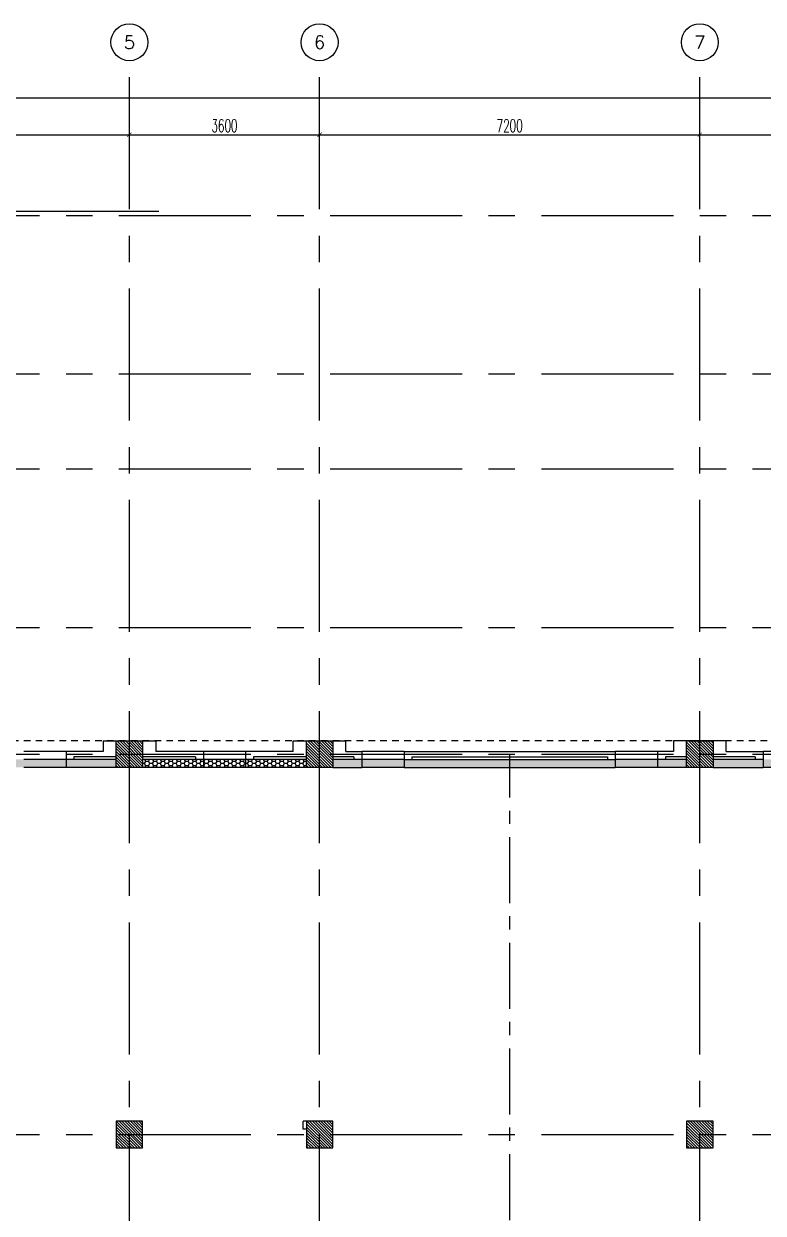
# Model space of a CAD drawing. Extents: x 88808.2 to 88899.2, y 39921.6 to 40001.1.
# Drawn here: x 88831.13 to 88845.13, y 39978.61 to 40001.13 of the extents above; entities that cross this region are included whole.
import ezdxf
from ezdxf.enums import TextEntityAlignment as Align

# ---------------------------------------------------------------- set-up
doc = ezdxf.new("R2010")
doc.units = 0
doc.header["$MEASUREMENT"] = 0
doc.header["$PDMODE"] = 34
for name, pattern in [('CENTER', [2, 1.25, -0.25, 0.25, -0.25]), ('CENTERX2', [4, 2.5, -0.5, 0.5, -0.5]), ('HIDDEN2', [0.1875, 0.125, -0.0625])]:
    doc.linetypes.add(name, pattern=pattern)
doc.layers.get('0').update_dxf_attribs({"linetype": 'CONTINUOUS'})
doc.layers.get('DEFPOINTS').update_dxf_attribs({"linetype": 'CONTINUOUS'})
for name, color, linetype in [('AX', 6, 'CONTINUOUS'), ('AX-CR', 2, 'CONTINUOUS'), ('AX-DIM', 4, 'CONTINUOUS'), ('AX-TXT', 2, 'CONTINUOUS'), ('AXES', 11, 'CENTERX2'), ('AXES1', 11, 'CENTER'), ('COL', 2, 'CONTINUOUS'), ('HAT', 8, 'CONTINUOUS'), ('HIDDEN', 9, 'HIDDEN2'), ('INSUL', 4, 'CONTINUOUS'), ('WALL', 2, 'CONTINUOUS'), ('WallType2', 3, 'CONTINUOUS'), ('WIN', 3, 'CONTINUOUS')]:
    doc.layers.add(name, color=color, linetype=linetype)
doc.styles.add('ROMANS', font='ROMANS.shx', dxfattribs={"width": 0.6})
doc.dimstyles.new('DIM-OUT', dxfattribs={"dimscale": 0, "dimtxt": 0.24, "dimasz": 0.08, "dimexe": 0.02, "dimexo": 0.02, "dimgap": 0.05, "dimtad": 1, "dimdec": 0, "dimlfac": 1000, "dimzin": 0, "dimdsep": 46, "dimtxsty": 'ROMANS', "dimblk1": 'ARCHTICK', "dimblk2": 'ARCHTICK', "dimsah": 1, "dimcen": 0.01, "dimdle": 0.08, "dimclrd": 4, "dimclre": 4, "dimclrt": 2, "dimadec": 0, "dimazin": 0, "dimtp": 2, "dimtm": 2, "dimtfac": 0.114286, "dimtdec": 0, "dimtix": 1, "dimtmove": 2, "dimatfit": 3, "dimldrblk": 'ARCHTICK', "dimfxl": 0, "dimtolj": 1, "dimtzin": 0, "dimarcsym": 0})
pattern_1 = [(180, (177753.940517, 0), (-0.075, 0.04330127), [0.05, -0.1]), (60, (177753.940517, 0), (0.074999999836, 0.043301270284), [0.05, -0.1]), (120, (177753.940517, 0), (-1.64e-10, 0.086602540284), [-0.1, 0.05])]

# ---------------------------------------------------------------- blocks, each defined once
blk = doc.blocks.new('_ARCHTICK')
at = {"color": 0, "linetype": 'ByBlock', "const_width": 0.15}
blk.add_lwpolyline([(-0.5, -0.5), (0.5, 0.5)], dxfattribs=at)
blk = doc.blocks.new('*D741')
at = {"layer": 'AX-DIM', "color": 4, "lineweight": -2}
for p, q in [((88818.4, 39999.728), (88893.25, 39999.728)), ((88818.48, 39999.348), (88818.48, 39999.748)), ((88893.17, 39996.657), (88893.17, 39999.748))]:
    blk.add_line(p, q, dxfattribs=at)
at = {"layer": 'DEFPOINTS', "color": 0}
for p in [(88893.17, 39999.728), (88818.48, 39999.328), (88893.17, 39996.637)]:
    blk.add_point(p, dxfattribs=at)
at = {"layer": 'AX-DIM', "color": 4, "lineweight": -2, "xscale": 0.08, "yscale": 0.08, "zscale": 0.08, "rotation": 180}
blk.add_blockref('_ARCHTICK', (88818.48, 39999.728), dxfattribs=at)
at = {"layer": 'AX-DIM', "color": 4, "lineweight": -2, "xscale": 0.08, "yscale": 0.08, "zscale": 0.08}
blk.add_blockref('_ARCHTICK', (88893.17, 39999.728), dxfattribs=at)
at = {"layer": 'AX-DIM', "color": 2, "insert": (88855.825, 39999.898), "char_height": 0.24, "attachment_point": 5, "style": 'ROMANS'}
blk.add_mtext('\\A1;74690', dxfattribs=at)
blk = doc.blocks.new('*D751')
at = {"layer": 'AX-DIM', "color": 4, "lineweight": -2}
for p, q in [((88843.93, 39998.648), (88843.93, 39999.048)), ((88851.13, 39998.648), (88851.13, 39999.048)), ((88843.85, 39999.028), (88851.21, 39999.028))]:
    blk.add_line(p, q, dxfattribs=at)
at = {"layer": 'DEFPOINTS', "color": 0}
for p in [(88851.13, 39999.028), (88843.93, 39998.628), (88851.13, 39998.628)]:
    blk.add_point(p, dxfattribs=at)
at = {"layer": 'AX-DIM', "color": 4, "lineweight": -2, "xscale": 0.08, "yscale": 0.08, "zscale": 0.08, "rotation": 180}
blk.add_blockref('_ARCHTICK', (88843.93, 39999.028), dxfattribs=at)
at = {"layer": 'AX-DIM', "color": 4, "lineweight": -2, "xscale": 0.08, "yscale": 0.08, "zscale": 0.08}
blk.add_blockref('_ARCHTICK', (88851.13, 39999.028), dxfattribs=at)
at = {"layer": 'AX-DIM', "color": 2, "insert": (88847.53, 39999.198), "char_height": 0.24, "attachment_point": 5, "style": 'ROMANS'}
blk.add_mtext('\\A1;7200', dxfattribs=at)
blk = doc.blocks.new('*D754')
at = {"layer": 'AX-DIM', "color": 4, "lineweight": -2}
for p, q in [((88825.93, 39998.648), (88825.93, 39999.048)), ((88833.13, 39998.648), (88833.13, 39999.048)), ((88825.85, 39999.028), (88833.21, 39999.028))]:
    blk.add_line(p, q, dxfattribs=at)
at = {"layer": 'DEFPOINTS', "color": 0}
for p in [(88833.13, 39999.028), (88825.93, 39998.628), (88833.13, 39998.628)]:
    blk.add_point(p, dxfattribs=at)
at = {"layer": 'AX-DIM', "color": 4, "lineweight": -2, "xscale": 0.08, "yscale": 0.08, "zscale": 0.08, "rotation": 180}
blk.add_blockref('_ARCHTICK', (88825.93, 39999.028), dxfattribs=at)
at = {"layer": 'AX-DIM', "color": 4, "lineweight": -2, "xscale": 0.08, "yscale": 0.08, "zscale": 0.08}
blk.add_blockref('_ARCHTICK', (88833.13, 39999.028), dxfattribs=at)
at = {"layer": 'AX-DIM', "color": 2, "insert": (88829.53, 39999.198), "char_height": 0.24, "attachment_point": 5, "style": 'ROMANS'}
blk.add_mtext('\\A1;7200', dxfattribs=at)
blk = doc.blocks.new('*D755')
at = {"layer": 'AX-DIM', "color": 4, "lineweight": -2}
for p, q in [((88833.13, 39998.648), (88833.13, 39999.048)), ((88836.73, 39998.648), (88836.73, 39999.048)), ((88833.05, 39999.028), (88836.81, 39999.028))]:
    blk.add_line(p, q, dxfattribs=at)
at = {"layer": 'DEFPOINTS', "color": 0}
for p in [(88836.73, 39999.028), (88833.13, 39998.628), (88836.73, 39998.628)]:
    blk.add_point(p, dxfattribs=at)
at = {"layer": 'AX-DIM', "color": 4, "lineweight": -2, "xscale": 0.08, "yscale": 0.08, "zscale": 0.08, "rotation": 180}
blk.add_blockref('_ARCHTICK', (88833.13, 39999.028), dxfattribs=at)
at = {"layer": 'AX-DIM', "color": 4, "lineweight": -2, "xscale": 0.08, "yscale": 0.08, "zscale": 0.08}
blk.add_blockref('_ARCHTICK', (88836.73, 39999.028), dxfattribs=at)
at = {"layer": 'AX-DIM', "color": 2, "insert": (88834.93, 39999.198), "char_height": 0.24, "attachment_point": 5, "style": 'ROMANS'}
blk.add_mtext('\\A1;3600', dxfattribs=at)
blk = doc.blocks.new('*D768')
at = {"layer": 'AX-DIM', "color": 4, "lineweight": -2}
for p, q in [((88833.69, 39997.575), (88809.61, 39997.575)), ((88809.63, 39987.47), (88809.63, 39997.655)), ((88810.31, 39987.55), (88809.61, 39987.55))]:
    blk.add_line(p, q, dxfattribs=at)
at = {"layer": 'DEFPOINTS', "color": 0}
for p in [(88809.63, 39997.575), (88833.71, 39997.575), (88810.33, 39987.55)]:
    blk.add_point(p, dxfattribs=at)
at = {"layer": 'AX-DIM', "color": 4, "lineweight": -2, "xscale": 0.08, "yscale": 0.08, "zscale": 0.08}
for p, rotation in [((88809.63, 39997.575), 90), ((88809.63, 39987.55), 270)]:
    blk.add_blockref('_ARCHTICK', p, dxfattribs=dict(at, rotation=rotation))
at = {"layer": 'AX-DIM', "color": 2, "insert": (88809.46, 39992.562), "char_height": 0.24, "attachment_point": 5, "rotation": 90, "style": 'ROMANS'}
blk.add_mtext('\\A1;10025', dxfattribs=at)
blk = doc.blocks.new('*D769')
at = {"layer": 'AX-DIM', "color": 4, "lineweight": -2}
for p, q in [((88836.73, 39998.648), (88836.73, 39999.048)), ((88843.93, 39998.648), (88843.93, 39999.048)), ((88836.65, 39999.028), (88844.01, 39999.028))]:
    blk.add_line(p, q, dxfattribs=at)
at = {"layer": 'DEFPOINTS', "color": 0}
for p in [(88843.93, 39999.028), (88836.73, 39998.628), (88843.93, 39998.628)]:
    blk.add_point(p, dxfattribs=at)
at = {"layer": 'AX-DIM', "color": 4, "lineweight": -2, "xscale": 0.08, "yscale": 0.08, "zscale": 0.08, "rotation": 180}
blk.add_blockref('_ARCHTICK', (88836.73, 39999.028), dxfattribs=at)
at = {"layer": 'AX-DIM', "color": 4, "lineweight": -2, "xscale": 0.08, "yscale": 0.08, "zscale": 0.08}
blk.add_blockref('_ARCHTICK', (88843.93, 39999.028), dxfattribs=at)
at = {"layer": 'AX-DIM', "color": 2, "insert": (88840.33, 39999.198), "char_height": 0.24, "attachment_point": 5, "style": 'ROMANS'}
blk.add_mtext('\\A1;7200', dxfattribs=at)
blk = doc.blocks.new('COL50')
at = {"layer": 'COL'}
blk.add_lwpolyline([(-250, 250), (-250, -250), (250, -250), (250, 250)], close=True, dxfattribs=at)
blk = doc.blocks.new('*X656')
at = {"color": 0}
for p, q in [((238727, 169890), (239227, 170390)), ((238729, 169945), (239174, 170390)), ((238729, 169998), (239121, 170390)), ((238729, 170051), (239067, 170390)), ((238729, 170104), (239014, 170390)), ((238729, 170157), (238961, 170390)), ((238729, 170210), (238908, 170390)), ((238729, 170263), (238855, 170390)), ((238729, 170316), (238802, 170390)), ((238729, 170369), (238749, 170390)), ((238780, 169890), (239229, 170339)), ((238833, 169890), (239229, 170286)), ((238886, 169890), (239229, 170233)), ((238939, 169890), (239229, 170180)), ((238992, 169890), (239229, 170127)), ((239045, 169890), (239229, 170074)), ((239098, 169890), (239229, 170020)), ((239151, 169890), (239229, 169967)), ((239204, 169890), (239229, 169914))]:
    blk.add_line(p, q, dxfattribs=at)
blk = doc.blocks.new('*X655')
at = {"color": 0}
for p, q in [((235129, 169898), (235620, 170390)), ((235129, 169951), (235567, 170390)), ((235129, 170004), (235514, 170390)), ((235129, 170057), (235461, 170390)), ((235129, 170110), (235408, 170390)), ((235129, 170163), (235355, 170390)), ((235129, 170216), (235302, 170390)), ((235129, 170269), (235249, 170390)), ((235129, 170322), (235196, 170390)), ((235129, 170375), (235143, 170390)), ((235173, 169890), (235629, 170345)), ((235226, 169890), (235629, 170292)), ((235279, 169890), (235629, 170239)), ((235332, 169890), (235629, 170186)), ((235385, 169890), (235629, 170133)), ((235439, 169890), (235629, 170080)), ((235492, 169890), (235629, 170027)), ((235545, 169890), (235629, 169974)), ((235598, 169890), (235629, 169921))]:
    blk.add_line(p, q, dxfattribs=at)
blk = doc.blocks.new('*X654')
at = {"color": 0}
for p, q in [((227929, 169910), (228408, 170390)), ((227929, 169963), (228355, 170390)), ((227929, 170017), (228302, 170390)), ((227929, 170070), (228249, 170390)), ((227929, 170123), (228196, 170390)), ((227929, 170176), (228143, 170390)), ((227929, 170229), (228090, 170390)), ((227929, 170282), (228037, 170390)), ((227929, 170335), (227984, 170390)), ((227961, 169890), (228429, 170357)), ((228014, 169890), (228429, 170304)), ((228067, 169890), (228429, 170251)), ((228120, 169890), (228429, 170198)), ((228173, 169890), (228429, 170145)), ((228226, 169890), (228429, 170092)), ((228279, 169890), (228429, 170039)), ((228332, 169890), (228429, 169986)), ((228385, 169890), (228429, 169933))]:
    blk.add_line(p, q, dxfattribs=at)
blk = doc.blocks.new('*X651')
at = {"color": 0}
for p, q in [((238729, 177104), (239214, 177590)), ((238729, 177157), (239161, 177590)), ((238729, 177210), (239108, 177590)), ((238729, 177263), (239055, 177590)), ((238729, 177316), (239002, 177590)), ((238729, 177369), (238949, 177590)), ((238729, 177422), (238896, 177590)), ((238729, 177475), (238843, 177590)), ((238729, 177528), (238790, 177590)), ((238729, 177581), (238737, 177590)), ((238767, 177090), (239229, 177551)), ((238820, 177090), (239229, 177498)), ((238873, 177090), (239229, 177445)), ((238926, 177090), (239229, 177392)), ((238979, 177090), (239229, 177339)), ((239032, 177090), (239229, 177286)), ((239085, 177090), (239229, 177233)), ((239138, 177090), (239229, 177180)), ((239191, 177090), (239229, 177127))]:
    blk.add_line(p, q, dxfattribs=at)
blk = doc.blocks.new('*X652')
at = {"color": 0}
for p, q in [((235129, 177110), (235608, 177590)), ((235129, 177163), (235555, 177590)), ((235129, 177217), (235502, 177590)), ((235129, 177270), (235449, 177590)), ((235129, 177323), (235396, 177590)), ((235129, 177376), (235343, 177590)), ((235129, 177429), (235290, 177590)), ((235129, 177482), (235237, 177590)), ((235129, 177535), (235184, 177590)), ((235161, 177090), (235629, 177557)), ((235214, 177090), (235629, 177504)), ((235267, 177090), (235629, 177451)), ((235320, 177090), (235629, 177398)), ((235373, 177090), (235629, 177345)), ((235426, 177090), (235629, 177292)), ((235479, 177090), (235629, 177239)), ((235532, 177090), (235629, 177186)), ((235585, 177090), (235629, 177133))]:
    blk.add_line(p, q, dxfattribs=at)
blk = doc.blocks.new('*X653')
at = {"color": 0}
for p, q in [((227929, 177123), (228395, 177590)), ((227929, 177176), (228342, 177590)), ((227929, 177229), (228289, 177590)), ((227929, 177282), (228236, 177590)), ((227929, 177335), (228183, 177590)), ((227929, 177388), (228130, 177590)), ((227929, 177441), (228077, 177590)), ((227929, 177494), (228024, 177590)), ((227929, 177547), (227971, 177590)), ((227948, 177090), (228429, 177570)), ((228001, 177090), (228429, 177517)), ((228054, 177090), (228429, 177464)), ((228107, 177090), (228429, 177411)), ((228161, 177090), (228429, 177358)), ((228214, 177090), (228429, 177305)), ((228267, 177090), (228429, 177252)), ((228320, 177090), (228429, 177199)), ((228373, 177090), (228429, 177146))]:
    blk.add_line(p, q, dxfattribs=at)
blk = doc.blocks.new('AXU')
at = {"layer": 'AX-CR'}
blk.add_circle((0, 350), 350, dxfattribs=at)
at = {"layer": 'AX-TXT', "style": 'ROMANS'}
blk.add_attdef('AX', text='', height=250, dxfattribs=at).set_placement((0, 350), align=Align.MIDDLE)

msp = doc.modelspace()

# ---------------------------------------------------------------- hatches: boundary and pattern name
at = {"layer": 'WallType2', "linetype": 'Continuous'}
h = msp.add_hatch(dxfattribs=at)
h.set_pattern_fill('HONEY', color=256, scale=0.4, style=0)
h.set_pattern_definition(pattern_1)
h.paths.add_polyline_path([(88831.9591, 39987.1996), (88832.8803, 39987.1996), (88832.8803, 39987.0496), (88831.9591, 39987.0496)])
h.paths.add_polyline_path([(88831.1591, 39987.1996), (88831.9591, 39987.1996), (88831.9591, 39987.0496), (88831.1591, 39987.0496)])
h.paths.add_polyline_path([(88829.5303, 39987.1996), (88831.1591, 39987.1996), (88831.1591, 39987.0496), (88829.7803, 39987.0496), (88829.5303, 39987.0496)])
h.paths.add_polyline_path([(88827.9303, 39987.1996), (88829.5303, 39987.1996), (88829.5303, 39987.0496), (88827.9303, 39987.0496)])
h.paths.add_polyline_path([(88827.1303, 39987.1996), (88827.9303, 39987.1996), (88827.9303, 39987.0496), (88827.1303, 39987.0496)])
h.paths.add_polyline_path([(88826.1803, 39987.1996), (88827.1303, 39987.1996), (88827.1303, 39987.0496), (88826.1803, 39987.0496)])
h = msp.add_hatch(dxfattribs=at)
h.set_pattern_fill('HONEY', color=256, scale=0.4, style=0)
h.set_pattern_definition(pattern_1)
h.paths.add_polyline_path([(88835.3303, 39987.1996), (88836.4803, 39987.1996), (88836.4803, 39987.0496), (88835.3303, 39987.0496)])
h.paths.add_polyline_path([(88834.5303, 39987.1996), (88835.3303, 39987.1996), (88835.3303, 39987.0496), (88834.5303, 39987.0496)])
h.paths.add_polyline_path([(88833.3803, 39987.1996), (88834.5303, 39987.1996), (88834.5303, 39987.0496), (88833.3803, 39987.0496)])
h = msp.add_hatch(dxfattribs=at)
h.set_pattern_fill('HONEY', color=256, scale=0.4, style=0)
h.set_pattern_definition([(0, (0, 0), (0.075, 0.04330127), [0.05, -0.1]), (120, (0, 0), (-0.074999999836, 0.043301270284), [0.05, -0.1]), (60, (0, 0), (1.64e-10, 0.086602540284), [-0.1, 0.05])])
h.paths.add_polyline_path([(88837.5303, 39987.1996), (88836.9803, 39987.1996), (88836.9803, 39987.0496), (88837.5303, 39987.0496)])
h.paths.add_polyline_path([(88838.3303, 39987.1996), (88837.5303, 39987.1996), (88837.5303, 39987.0496), (88838.3303, 39987.0496)])
h.paths.add_polyline_path([(88840.3303, 39987.1996), (88838.3303, 39987.1996), (88838.3303, 39987.0496), (88840.3303, 39987.0496)])
h.paths.add_polyline_path([(88842.3303, 39987.1996), (88840.3303, 39987.1996), (88840.3303, 39987.0496), (88842.3303, 39987.0496)])
h.paths.add_polyline_path([(88843.1303, 39987.1996), (88842.3303, 39987.1996), (88842.3303, 39987.0496), (88843.1303, 39987.0496)])
h = msp.add_hatch(dxfattribs=at)
h.set_pattern_fill('HONEY', color=256, scale=0.4, style=0)
h.set_pattern_definition([(0, (0, 0), (0.075, 0.04330127), [0.05, -0.1]), (120, (0, 0), (-0.074999999836, 0.043301270284), [0.05, -0.1]), (60, (0, 0), (1.64e-10, 0.086602540284), [-0.1, 0.05])])
h.paths.add_polyline_path([(88843.6803, 39987.1996), (88843.1303, 39987.1996), (88843.1303, 39987.0496), (88843.6803, 39987.0496)])
h.paths.add_polyline_path([(88845.1303, 39987.1996), (88844.1803, 39987.1996), (88844.1803, 39987.0496), (88845.1303, 39987.0496)])
h.paths.add_polyline_path([(88845.9303, 39987.1996), (88845.1303, 39987.1996), (88845.1303, 39987.0496), (88845.9303, 39987.0496)])
h.paths.add_polyline_path([(88847.5303, 39987.1996), (88845.9303, 39987.1996), (88845.9303, 39987.0496), (88847.5303, 39987.0496)])
h.paths.add_polyline_path([(88849.0803, 39987.1996), (88847.5303, 39987.1996), (88847.5303, 39987.0496), (88849.0803, 39987.0496)])

# ---------------------------------------------------------------- linework, layer by layer
at = {"layer": 'AXES'}
for p, q in [((88833.1303, 39921.6153), (88833.1303, 40000.4279)), ((88836.7303, 39921.6153), (88836.7303, 40000.4279)), ((88843.9303, 39921.6153), (88843.9303, 40000.4279)), ((88808.9303, 39997.4996), (88876.9703, 39997.4996)), ((88808.9303, 39994.4996), (88876.9703, 39994.4996)), ((88808.9303, 39992.6996), (88876.9703, 39992.6996)), ((88808.9303, 39989.6996), (88876.9703, 39989.6996)), ((88808.9303, 39987.2996), (88876.9958, 39987.2996)), ((88808.9303, 39980.0996), (88876.9703, 39980.0996))]:
    msp.add_line(p, q, dxfattribs=at)
at = {"layer": 'AXES1'}
msp.add_line((88840.3303, 39928.4796), (88840.3303, 39987.2996), dxfattribs=at)
at = {"layer": 'COL'}
for points in [[(88832.8803, 39987.0496), (88832.8803, 39987.5496), (88833.3803, 39987.5496), (88833.3803, 39987.0496)], [(88836.4803, 39987.0496), (88836.4803, 39987.5496), (88836.9803, 39987.5496), (88836.9803, 39987.0496)], [(88843.6803, 39987.0496), (88843.6803, 39987.5496), (88844.1803, 39987.5496), (88844.1803, 39987.0496)]]:
    msp.add_lwpolyline(points, close=True, dxfattribs=at)
at = {"layer": 'HIDDEN'}
msp.add_line((88850.8303, 39987.5496), (88819.4803, 39987.5496), dxfattribs=at)
at = {"layer": 'INSUL'}
for p, q in [((88832.8803, 39987.1996), (88831.9303, 39987.1996)), ((88832.0803, 39987.2496), (88832.0803, 39987.1996)), ((88832.8803, 39987.2496), (88832.0803, 39987.2496)), ((88834.3803, 39987.2496), (88833.3803, 39987.2496)), ((88834.5303, 39987.1996), (88833.3803, 39987.1996)), ((88834.3803, 39987.2496), (88834.3803, 39987.1996)), ((88836.4803, 39987.1996), (88835.3303, 39987.1996)), ((88835.4803, 39987.2496), (88835.4803, 39987.1996)), ((88836.4803, 39987.2496), (88835.4803, 39987.2496)), ((88837.3803, 39987.2496), (88836.9803, 39987.2496)), ((88837.5303, 39987.1996), (88836.9803, 39987.1996)), ((88837.3803, 39987.2496), (88837.3803, 39987.1996)), ((88838.3303, 39987.1996), (88842.3303, 39987.1996)), ((88838.4803, 39987.2496), (88842.1803, 39987.2496)), ((88838.4803, 39987.2496), (88838.4803, 39987.1996)), ((88842.1803, 39987.2496), (88842.1803, 39987.1996)), ((88843.6803, 39987.1996), (88843.1303, 39987.1996)), ((88843.6803, 39987.2496), (88843.2803, 39987.2496)), ((88843.2803, 39987.2496), (88843.2803, 39987.1996)), ((88844.9803, 39987.2496), (88844.1803, 39987.2496)), ((88845.1303, 39987.1996), (88844.1803, 39987.1996)), ((88844.9803, 39987.2496), (88844.9803, 39987.1996))]:
    msp.add_line(p, q, dxfattribs=at)
at = {"layer": 'WALL'}
for p, q in [((88831.9303, 39987.3496), (88831.9303, 39987.0496)), ((88832.6303, 39987.3496), (88831.9303, 39987.3496)), ((88832.6303, 39987.5496), (88832.6303, 39987.3496)), ((88832.6303, 39987.5496), (88833.6303, 39987.5496)), ((88833.6303, 39987.5496), (88833.6303, 39987.3496)), ((88834.5303, 39987.3496), (88833.6303, 39987.3496)), ((88834.5303, 39987.3496), (88834.5303, 39987.0496)), ((88835.3303, 39987.3496), (88835.3303, 39987.0496)), ((88836.2303, 39987.3496), (88835.3303, 39987.3496)), ((88836.2303, 39987.3496), (88836.2303, 39987.5496)), ((88836.2303, 39987.5496), (88837.2303, 39987.5496)), ((88837.2303, 39987.3496), (88837.2303, 39987.5496)), ((88837.2303, 39987.3496), (88837.5303, 39987.3496)), ((88837.5303, 39987.3496), (88837.5303, 39987.0496)), ((88838.3303, 39987.3496), (88842.3303, 39987.3496)), ((88838.3303, 39987.3496), (88838.3303, 39987.0496)), ((88842.3303, 39987.3496), (88842.3303, 39987.0496)), ((88843.4303, 39987.3496), (88843.1303, 39987.3496)), ((88843.1303, 39987.3496), (88843.1303, 39987.0496)), ((88843.4303, 39987.5496), (88843.4303, 39987.3496)), ((88844.4303, 39987.5496), (88843.4303, 39987.5496)), ((88844.4303, 39987.3496), (88844.4303, 39987.5496)), ((88844.4303, 39987.3496), (88845.1303, 39987.3496)), ((88845.1303, 39987.3496), (88845.1303, 39987.0496)), ((88832.8803, 39987.0496), (88831.9303, 39987.0496)), ((88834.5303, 39987.0496), (88833.3803, 39987.0496)), ((88836.4803, 39987.0496), (88835.3303, 39987.0496)), ((88836.9803, 39987.0496), (88837.5303, 39987.0496)), ((88838.3303, 39987.0496), (88842.3303, 39987.0496)), ((88843.6803, 39987.0496), (88843.1303, 39987.0496)), ((88844.1803, 39987.0496), (88845.1303, 39987.0496))]:
    msp.add_line(p, q, dxfattribs=at)
at = {"layer": 'WALL', "linetype": 'ByBlock'}
for p, q in [((88836.4803, 39980.3484), (88836.4178, 39980.3484)), ((88836.4803, 39980.1984), (88836.4178, 39980.1984))]:
    msp.add_line(p, q, dxfattribs=at)
at = {"layer": 'WALL', "color": 2, "linetype": 'ByBlock'}
msp.add_line((88836.4178, 39980.1984), (88836.4178, 39980.3484), dxfattribs=at)
at = {"layer": 'WIN'}
for p, q in [((88831.9303, 39987.3496), (88831.1303, 39987.3496)), ((88831.9303, 39987.3496), (88831.1303, 39987.3496)), ((88835.3303, 39987.3496), (88834.5303, 39987.3496)), ((88835.3303, 39987.3496), (88834.5303, 39987.3496)), ((88838.3303, 39987.3496), (88837.5303, 39987.3496)), ((88838.3303, 39987.3496), (88837.5303, 39987.3496)), ((88843.1303, 39987.3496), (88842.3303, 39987.3496)), ((88843.1303, 39987.3496), (88842.3303, 39987.3496)), ((88845.9303, 39987.3496), (88845.1303, 39987.3496)), ((88831.9303, 39987.1996), (88831.1303, 39987.1996)), ((88835.3303, 39987.1996), (88834.5303, 39987.1996)), ((88838.3303, 39987.1996), (88837.5303, 39987.1996)), ((88843.1303, 39987.1996), (88842.3303, 39987.1996)), ((88831.9303, 39987.0496), (88831.1303, 39987.0496)), ((88831.9303, 39987.0496), (88831.1303, 39987.0496)), ((88835.3303, 39987.0496), (88834.5303, 39987.0496)), ((88835.3303, 39987.0496), (88834.5303, 39987.0496)), ((88838.3303, 39987.0496), (88837.5303, 39987.0496)), ((88838.3303, 39987.0496), (88837.5303, 39987.0496)), ((88843.1303, 39987.0496), (88842.3303, 39987.0496)), ((88843.1303, 39987.0496), (88842.3303, 39987.0496)), ((88845.9303, 39987.0496), (88845.1303, 39987.0496))]:
    msp.add_line(p, q, dxfattribs=at)

# ---------------------------------------------------------------- block references
at = {"layer": 'AX', "xscale": 0.001000000003841706, "yscale": 0.000999999996565748, "zscale": 0.001}
for p, values in [((88833.1303, 40000.4279), {'AX': '5'}), ((88836.7303, 40000.4279), {'AX': '6'}), ((88843.9303, 40000.4279), {'AX': '7'})]:
    msp.add_blockref('AXU', p, dxfattribs=at).add_auto_attribs(values)
at = {"layer": 'COL', "xscale": 0.001000000003841706, "yscale": 0.000999999996565748, "zscale": 0.001}
for p in [(88833.1303, 39980.0996), (88836.7303, 39980.0996), (88843.9303, 39980.0996)]:
    msp.add_blockref('COL50', p, dxfattribs=at)
at = {"layer": 'HAT', "xscale": -0.001000000003841706, "yscale": 0.000999999996565748, "zscale": 0.001}
for name in ['*X651', '*X652', '*X653', '*X656', '*X655', '*X654']:
    msp.add_blockref(name, (89072.1088, 39809.9598), dxfattribs=at)

# ---------------------------------------------------------------- dimensions: what is measured, and where the dimension line sits
at = {"layer": 'AX-DIM'}
for base, p1, p2, picture, middle in [((88893.1703, 39999.7279), (88818.4803, 39999.3279), (88893.1703, 39996.637), '*D741', (88855.8253, 39999.8979)), ((88833.1303, 39999.0279), (88825.9303, 39998.6279), (88833.1303, 39998.6279), '*D754', (88829.5303, 39999.1979)), ((88836.7303, 39999.0279), (88833.1303, 39998.6279), (88836.7303, 39998.6279), '*D755', (88834.9303, 39999.1979)), ((88843.9303, 39999.0279), (88836.7303, 39998.6279), (88843.9303, 39998.6279), '*D769', (88840.3303, 39999.1979)), ((88851.1303, 39999.0279), (88843.9303, 39998.6279), (88851.1303, 39998.6279), '*D751', (88847.5303, 39999.1979))]:
    dim = msp.add_linear_dim(base=base, p1=p1, p2=p2, dimstyle='DIM-OUT', override={"dimscale": 1}, dxfattribs=at)
    dim.commit()
    dim.dimension.update_dxf_attribs({"geometry": picture, "text_midpoint": middle})
dim = msp.add_linear_dim(base=(88809.6303, 39997.5746), p1=(88810.3303, 39987.5496), p2=(88833.71, 39997.5746), angle=90, dimstyle='DIM-OUT', override={"dimscale": 1}, dxfattribs=at)
dim.commit()
dim.dimension.update_dxf_attribs({"geometry": '*D768', "text_midpoint": (88809.4603, 39992.5621)})

doc.saveas('drawing.dxf')
